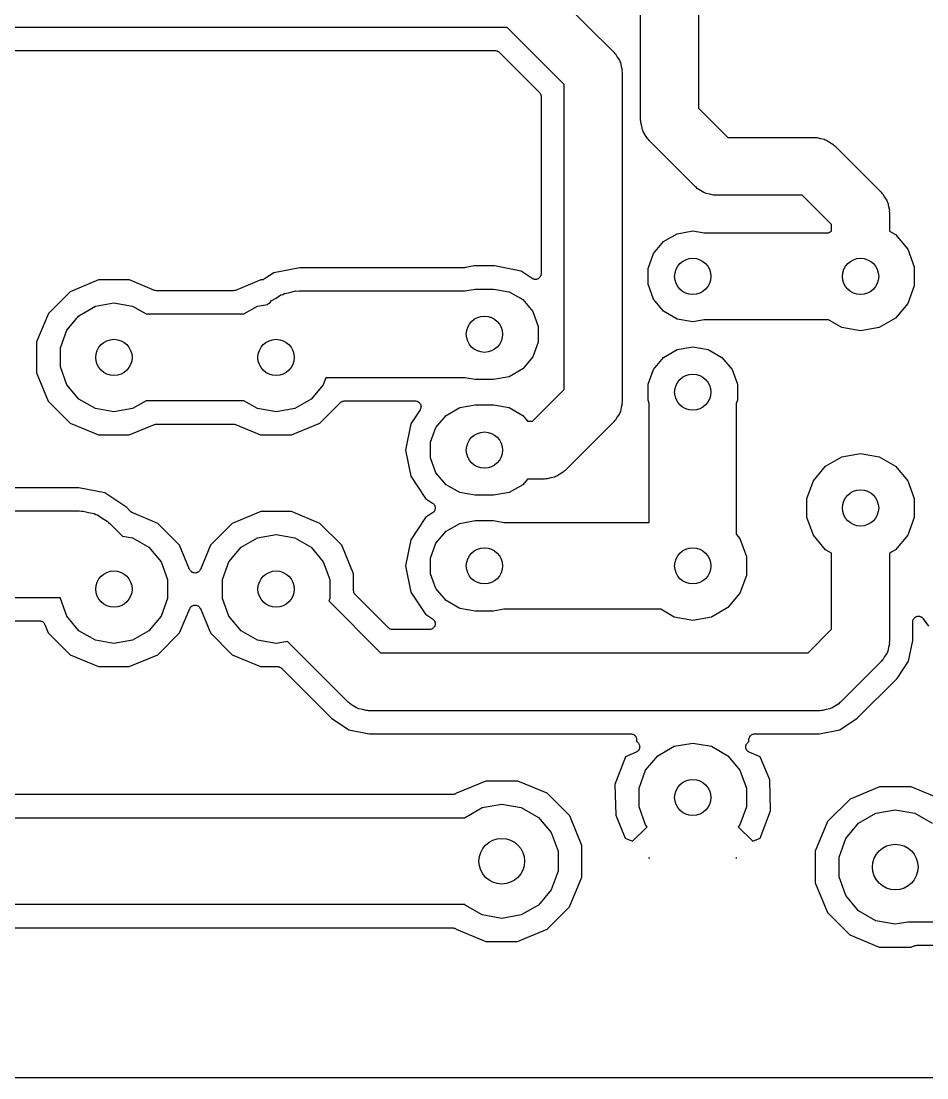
# Model space of a CAD drawing. Extents: x 74 to 224, y -146 to -46.
# Drawn here: x 88.39 to 108.26, y -95.05 to -71.87 of the extents above; entities that cross this region are included whole.
import ezdxf

# ---------------------------------------------------------------- set-up
doc = ezdxf.new("R2010")
doc.units = 0
doc.header["$MEASUREMENT"] = 0
doc.layers.add('BLACK', color=7, linetype='CONTINUOUS')

msp = doc.modelspace()

# ---------------------------------------------------------------- linework, layer by layer
at = {"layer": 'Black'}
for p, q in [((101.981, -74.041), (101.981, -68.453)), ((103.251, -68.716), (103.251, -73.778)), ((99.763, -70.925), (101.389, -72.5506)), ((99.051, -72.009), (80.0612, -72.009)), ((100.305, -73.2626), (99.051, -72.009)), ((81.6729, -72.517), (98.7879, -72.517)), ((98.7879, -72.517), (98.7935, -72.518)), ((98.7935, -72.518), (98.799, -72.5175)), ((98.799, -72.5175), (98.815, -72.5218)), ((98.815, -72.5218), (98.8314, -72.5247)), ((98.8314, -72.5247), (98.8362, -72.5275)), ((98.8362, -72.5275), (98.8416, -72.5289)), ((98.8416, -72.5289), (98.8552, -72.5384)), ((98.8552, -72.5384), (98.8696, -72.5467)), ((98.8696, -72.5467), (98.8732, -72.551)), ((98.8732, -72.551), (98.8778, -72.5542)), ((98.8778, -72.5542), (99.7594, -73.4359)), ((101.389, -72.5506), (101.405, -72.5735)), ((101.405, -72.5735), (101.426, -72.5914)), ((101.426, -72.5914), (101.468, -72.6633)), ((101.468, -72.6633), (101.515, -72.7312)), ((101.515, -72.7312), (101.522, -72.7582)), ((101.522, -72.7582), (101.536, -72.7824)), ((101.536, -72.7824), (101.551, -72.8641)), ((101.551, -72.8641), (101.572, -72.9443)), ((101.572, -72.9443), (101.57, -72.9721)), ((101.57, -72.9721), (101.575, -72.9996)), ((101.575, -72.9996), (101.575, -80.2132)), ((99.7594, -73.4359), (99.7626, -73.4404)), ((99.7626, -73.4404), (99.7669, -73.444)), ((99.7669, -73.444), (99.7752, -73.4584)), ((99.7752, -73.4584), (99.7847, -73.472)), ((100.305, -79.9502), (100.305, -73.2626)), ((99.7847, -73.472), (99.7861, -73.4774)), ((99.7861, -73.4774), (99.7889, -73.4822)), ((99.7889, -73.4822), (99.7918, -73.4986)), ((99.7918, -73.4986), (99.7961, -73.5146)), ((99.7961, -73.5146), (99.7956, -73.5202)), ((99.7956, -73.5202), (99.7966, -73.5257)), ((99.7966, -73.5257), (99.7966, -77.4109)), ((103.251, -73.778), (103.895, -74.422)), ((101.986, -74.0685), (101.981, -74.041)), ((101.983, -74.0963), (101.986, -74.0685)), ((102.005, -74.1765), (101.983, -74.0963)), ((102.019, -74.2582), (102.005, -74.1765)), ((102.033, -74.2824), (102.019, -74.2582)), ((102.04, -74.3094), (102.033, -74.2824)), ((102.088, -74.3773), (102.04, -74.3094)), ((102.13, -74.4492), (102.088, -74.3773)), ((102.151, -74.4671), (102.13, -74.4492)), ((102.167, -74.49), (102.151, -74.4671)), ((103.183, -75.506), (102.167, -74.49)), ((103.895, -74.422), (105.791, -74.422)), ((105.791, -74.422), (105.819, -74.4269)), ((105.819, -74.4269), (105.846, -74.4244)), ((105.846, -74.4244), (105.926, -74.4459)), ((105.926, -74.4459), (106.008, -74.4603)), ((106.008, -74.4603), (106.032, -74.4743)), ((106.032, -74.4743), (106.059, -74.4815)), ((106.059, -74.4815), (106.127, -74.5291)), ((106.127, -74.5291), (106.199, -74.5706)), ((106.199, -74.5706), (106.217, -74.592)), ((106.217, -74.592), (106.24, -74.608)), ((106.24, -74.608), (107.256, -75.624)), ((103.206, -75.522), (103.183, -75.506)), ((103.224, -75.5434), (103.206, -75.522)), ((103.296, -75.5849), (103.224, -75.5434)), ((103.364, -75.6325), (103.296, -75.5849)), ((103.391, -75.6397), (103.364, -75.6325)), ((103.415, -75.6537), (103.391, -75.6397)), ((103.497, -75.6681), (103.415, -75.6537)), ((103.577, -75.6896), (103.497, -75.6681)), ((103.604, -75.6871), (103.577, -75.6896)), ((103.632, -75.692), (103.604, -75.6871)), ((105.528, -75.692), (103.632, -75.692)), ((106.172, -76.336), (105.528, -75.692)), ((107.256, -75.624), (107.272, -75.6469)), ((107.272, -75.6469), (107.293, -75.6648)), ((107.293, -75.6648), (107.335, -75.7367)), ((107.335, -75.7367), (107.383, -75.8046)), ((107.383, -75.8046), (107.39, -75.8316)), ((107.39, -75.8316), (107.404, -75.8558)), ((107.404, -75.8558), (107.418, -75.9375)), ((107.418, -75.9375), (107.44, -76.0177)), ((107.44, -76.0177), (107.437, -76.0455)), ((107.437, -76.0455), (107.442, -76.073)), ((107.442, -76.073), (107.442, -76.4775)), ((102.783, -76.5341), (103.124, -76.474)), ((103.124, -76.474), (103.371, -76.5175)), ((106.103, -76.5175), (106.172, -76.4775)), ((106.172, -76.4775), (106.172, -76.336)), ((107.442, -76.4775), (107.575, -76.5544)), ((102.261, -76.972), (102.484, -76.707)), ((102.484, -76.707), (102.783, -76.5341)), ((103.371, -76.5175), (106.103, -76.5175)), ((107.575, -76.5544), (107.842, -76.8724)), ((107.842, -76.8724), (107.984, -77.2625)), ((102.143, -77.297), (102.261, -76.972)), ((93.93, -77.393), (93.7284, -77.5277)), ((94.5005, -77.2795), (93.93, -77.393)), ((98.1183, -77.2795), (94.5005, -77.2795)), ((98.1306, -77.2773), (98.1183, -77.2795)), ((98.1431, -77.2771), (98.1306, -77.2773)), ((98.3303, -77.2398), (98.1431, -77.2771)), ((98.7737, -77.2398), (98.3303, -77.2398)), ((99.3593, -77.3563), (98.7737, -77.2398)), ((99.599, -77.5165), (99.3593, -77.3563)), ((102.143, -77.6429), (102.143, -77.297)), ((107.984, -77.2625), (107.984, -77.6775)), ((90.0876, -77.5491), (89.4631, -77.8071)), ((90.7634, -77.5497), (90.0876, -77.5491)), ((91.3127, -77.7778), (90.7634, -77.5497)), ((93.6436, -77.5491), (93.0899, -77.7779)), ((93.6578, -77.5491), (93.6436, -77.5491)), ((93.6728, -77.5465), (93.6578, -77.5491)), ((93.6881, -77.5455), (93.6728, -77.5465)), ((93.6944, -77.5427), (93.6881, -77.5455)), ((93.7012, -77.5415), (93.6944, -77.5427)), ((93.7144, -77.5338), (93.7012, -77.5415)), ((93.7284, -77.5277), (93.7144, -77.5338)), ((99.6029, -77.5182), (99.599, -77.5165)), ((99.6061, -77.5209), (99.6029, -77.5182)), ((99.623, -77.527), (99.6061, -77.5209)), ((99.6394, -77.5342), (99.623, -77.527)), ((99.6436, -77.5345), (99.6394, -77.5342)), ((99.6475, -77.5359), (99.6436, -77.5345)), ((99.6655, -77.5359), (99.6475, -77.5359)), ((99.6834, -77.5371), (99.6655, -77.5359)), ((99.6875, -77.5359), (99.6834, -77.5371)), ((99.6917, -77.5359), (99.6875, -77.5359)), ((99.7085, -77.5298), (99.6917, -77.5359)), ((99.7258, -77.5248), (99.7085, -77.5298)), ((99.7292, -77.5223), (99.7258, -77.5248)), ((99.7331, -77.5209), (99.7292, -77.5223)), ((99.7469, -77.5093), (99.7331, -77.5209)), ((99.7613, -77.4987), (99.7469, -77.5093)), ((99.7637, -77.4952), (99.7613, -77.4987)), ((99.7669, -77.4925), (99.7637, -77.4952)), ((99.7759, -77.477), (99.7669, -77.4925)), ((99.7858, -77.462), (99.7759, -77.477)), ((99.7868, -77.4579), (99.7858, -77.462)), ((99.7889, -77.4543), (99.7868, -77.4579)), ((99.7921, -77.4366), (99.7889, -77.4543)), ((99.7963, -77.4192), (99.7921, -77.4366)), ((99.7966, -77.4109), (99.7959, -77.415)), ((99.7959, -77.415), (99.7963, -77.4192)), ((89.4631, -77.8071), (88.9848, -78.2845)), ((91.3155, -77.7784), (91.3127, -77.7778)), ((91.318, -77.7798), (91.3155, -77.7784)), ((91.337, -77.7832), (91.318, -77.7798)), ((91.3558, -77.7874), (91.337, -77.7832)), ((91.3586, -77.787), (91.3558, -77.7874)), ((91.3614, -77.7875), (91.3586, -77.787)), ((93.0414, -77.7875), (91.3614, -77.7875)), ((93.0441, -77.787), (93.0414, -77.7875)), ((93.0468, -77.7874), (93.0441, -77.787)), ((93.0657, -77.7832), (93.0468, -77.7874)), ((93.0848, -77.7798), (93.0657, -77.7832)), ((93.0872, -77.7785), (93.0848, -77.7798)), ((93.0899, -77.7779), (93.0872, -77.7785)), ((94.0855, -77.8767), (94.1259, -77.8659)), ((94.1259, -77.8659), (94.1622, -77.8449)), ((94.1622, -77.8449), (94.2848, -77.8233)), ((94.2848, -77.8233), (94.405, -77.7911)), ((94.405, -77.7911), (94.4467, -77.7948)), ((94.4467, -77.7948), (94.488, -77.7875)), ((94.488, -77.7875), (98.1239, -77.7875)), ((98.1239, -77.7875), (98.349, -77.7478)), ((98.349, -77.7478), (98.755, -77.7478)), ((98.755, -77.7478), (99.0943, -77.8076)), ((99.0943, -77.8076), (99.3928, -77.9799)), ((102.261, -77.968), (102.143, -77.6429)), ((107.984, -77.6775), (107.842, -78.0676)), ((90.0152, -78.1249), (90.424, -78.0528)), ((90.424, -78.0528), (90.8328, -78.1249)), ((93.5712, -78.1249), (93.7956, -78.0853)), ((93.7956, -78.0853), (93.8145, -78.0665)), ((93.8145, -78.0665), (93.8488, -78.0424)), ((93.8488, -78.0424), (93.8757, -78.0103)), ((93.8757, -78.0103), (93.9835, -77.9481)), ((93.9835, -77.9481), (94.0855, -77.8767)), ((99.3928, -77.9799), (99.6142, -78.2439)), ((102.484, -78.233), (102.261, -77.968)), ((107.842, -78.0676), (107.575, -78.3856)), ((88.9848, -78.2845), (88.7257, -78.9086)), ((89.6558, -78.3324), (90.0152, -78.1249)), ((90.8328, -78.1249), (91.1283, -78.2955)), ((91.1283, -78.2955), (93.2757, -78.2955)), ((93.2757, -78.2955), (93.5712, -78.1249)), ((99.6142, -78.2439), (99.7321, -78.5677)), ((102.783, -78.4059), (102.484, -78.233)), ((89.3889, -78.6504), (89.6558, -78.3324)), ((103.124, -78.466), (102.783, -78.4059)), ((103.371, -78.4225), (103.124, -78.466)), ((106.103, -78.4225), (103.371, -78.4225)), ((106.398, -78.5931), (106.103, -78.4225)), ((107.575, -78.3856), (107.216, -78.5931)), ((89.247, -79.0405), (89.3889, -78.6504)), ((99.7321, -78.5677), (99.7321, -78.9123)), ((106.807, -78.6652), (106.398, -78.5931)), ((107.216, -78.5931), (106.807, -78.6652)), ((88.7257, -78.9086), (88.7251, -79.5844)), ((99.7321, -78.9123), (99.6142, -79.2361)), ((102.783, -79.0741), (103.124, -79.014)), ((103.124, -79.014), (103.465, -79.0741)), ((89.247, -79.4555), (89.247, -79.0405)), ((99.6142, -79.2361), (99.3928, -79.5001)), ((102.261, -79.512), (102.484, -79.247)), ((102.484, -79.247), (102.783, -79.0741)), ((103.465, -79.0741), (103.764, -79.247)), ((103.764, -79.247), (103.987, -79.512)), ((89.3889, -79.8456), (89.247, -79.4555)), ((88.7251, -79.5844), (88.9831, -80.2089)), ((95.0708, -79.6925), (95.0151, -79.8456)), ((98.1239, -79.6925), (95.0708, -79.6925)), ((98.349, -79.7322), (98.1239, -79.6925)), ((99.0943, -79.6724), (98.755, -79.7322)), ((99.3928, -79.5001), (99.0943, -79.6724)), ((102.143, -79.837), (102.261, -79.512)), ((103.987, -79.512), (104.105, -79.837)), ((89.6558, -80.1636), (89.3889, -79.8456)), ((95.0151, -79.8456), (94.7482, -80.1636)), ((98.755, -79.7322), (98.349, -79.7322)), ((99.6098, -80.645), (100.305, -79.9502)), ((102.143, -80.1829), (102.143, -79.837)), ((104.105, -79.837), (104.105, -80.1829)), ((90.0152, -80.3711), (89.6558, -80.1636)), ((94.7482, -80.1636), (94.3888, -80.3711)), ((102.171, -80.2608), (102.143, -80.1829)), ((104.105, -80.1829), (104.076, -80.2608)), ((88.9831, -80.2089), (89.4605, -80.6872)), ((90.424, -80.4432), (90.0152, -80.3711)), ((90.8328, -80.3711), (90.424, -80.4432)), ((91.1283, -80.2005), (90.8328, -80.3711)), ((93.2757, -80.2005), (91.1283, -80.2005)), ((93.5712, -80.3711), (93.2757, -80.2005)), ((93.98, -80.4432), (93.5712, -80.3711)), ((94.3888, -80.3711), (93.98, -80.4432)), ((94.9409, -80.6889), (95.393, -80.2376)), ((95.393, -80.2376), (95.3975, -80.2344)), ((95.3975, -80.2344), (95.4011, -80.2302)), ((95.4011, -80.2302), (95.4155, -80.2219)), ((95.4155, -80.2219), (95.4291, -80.2124)), ((95.4291, -80.2124), (95.4345, -80.2109)), ((95.4345, -80.2109), (95.4393, -80.2082)), ((95.4393, -80.2082), (95.4557, -80.2053)), ((95.4557, -80.2053), (95.4717, -80.201)), ((95.4717, -80.201), (95.4772, -80.2015)), ((95.4772, -80.2015), (95.4827, -80.2005)), ((95.4827, -80.2005), (97.0348, -80.2005)), ((97.1404, -80.3981), (96.9341, -80.7069)), ((97.0348, -80.2005), (97.039, -80.2012)), ((97.039, -80.2012), (97.0431, -80.2008)), ((97.0431, -80.2008), (97.0606, -80.205)), ((97.0606, -80.205), (97.0783, -80.2082)), ((97.0783, -80.2082), (97.0819, -80.2103)), ((97.0819, -80.2103), (97.086, -80.2113)), ((97.086, -80.2113), (97.1009, -80.2212)), ((97.1009, -80.2212), (97.1165, -80.2302)), ((97.1165, -80.2302), (97.1192, -80.2334)), ((97.1192, -80.2334), (97.1227, -80.2358)), ((97.1227, -80.2358), (97.1333, -80.2502)), ((97.1333, -80.2502), (97.1448, -80.264)), ((97.1421, -80.3942), (97.1404, -80.3981)), ((97.1448, -80.391), (97.1421, -80.3942)), ((97.1448, -80.264), (97.1463, -80.2679)), ((97.151, -80.3741), (97.1448, -80.391)), ((97.1463, -80.2679), (97.1487, -80.2713)), ((97.1487, -80.2713), (97.1538, -80.2886)), ((97.1582, -80.3577), (97.151, -80.3741)), ((97.1538, -80.2886), (97.1599, -80.3054)), ((97.1585, -80.3535), (97.1582, -80.3577)), ((97.1599, -80.3496), (97.1585, -80.3535)), ((97.1599, -80.3054), (97.1599, -80.3096)), ((97.1599, -80.3096), (97.1611, -80.3137)), ((97.1611, -80.3137), (97.1599, -80.3316)), ((97.1599, -80.3316), (97.1599, -80.3496)), ((97.7112, -80.5199), (98.0097, -80.3476)), ((98.0097, -80.3476), (98.349, -80.2878)), ((98.349, -80.2878), (98.755, -80.2878)), ((98.755, -80.2878), (99.0943, -80.3476)), ((99.0943, -80.3476), (99.3928, -80.5199)), ((101.551, -80.3487), (101.536, -80.4304)), ((101.572, -80.2685), (101.551, -80.3487)), ((101.575, -80.2132), (101.57, -80.2407)), ((101.57, -80.2407), (101.572, -80.2685)), ((102.171, -82.8675), (102.171, -80.2608)), ((104.076, -80.2608), (104.076, -83.124)), ((97.4898, -80.7839), (97.7112, -80.5199)), ((99.3928, -80.5199), (99.4977, -80.645)), ((99.4977, -80.645), (99.6098, -80.645)), ((101.405, -80.6393), (101.389, -80.6622)), ((101.426, -80.6214), (101.405, -80.6393)), ((101.468, -80.5495), (101.426, -80.6214)), ((101.515, -80.4816), (101.468, -80.5495)), ((101.522, -80.4546), (101.515, -80.4816)), ((101.536, -80.4304), (101.522, -80.4546)), ((89.4605, -80.6872), (90.0846, -80.9463)), ((90.7604, -80.9469), (91.3141, -80.7181)), ((91.3141, -80.7181), (91.3168, -80.7175)), ((91.3168, -80.7175), (91.3192, -80.7162)), ((91.3192, -80.7162), (91.3383, -80.7128)), ((91.3383, -80.7128), (91.3572, -80.7086)), ((91.3572, -80.7086), (91.3599, -80.709)), ((91.3599, -80.709), (91.3626, -80.7085)), ((91.3626, -80.7085), (93.0426, -80.7085)), ((93.0426, -80.7085), (93.0454, -80.709)), ((93.0454, -80.709), (93.0482, -80.7086)), ((93.0482, -80.7086), (93.067, -80.7128)), ((93.067, -80.7128), (93.086, -80.7162)), ((93.086, -80.7162), (93.0885, -80.7176)), ((93.0885, -80.7176), (93.0913, -80.7182)), ((93.0913, -80.7182), (93.6406, -80.9463)), ((94.3164, -80.9469), (94.9409, -80.6889)), ((96.9341, -80.7069), (96.8201, -81.28)), ((97.3719, -81.1077), (97.4898, -80.7839)), ((101.389, -80.6622), (100.322, -81.729)), ((90.0846, -80.9463), (90.7604, -80.9469)), ((93.6406, -80.9463), (94.3164, -80.9469)), ((97.3719, -81.4523), (97.3719, -81.1077)), ((96.8201, -81.28), (96.9341, -81.8531)), ((97.4898, -81.7761), (97.3719, -81.4523)), ((106.039, -81.6344), (106.398, -81.4269)), ((106.398, -81.4269), (106.807, -81.3548)), ((106.807, -81.3548), (107.216, -81.4269)), ((107.216, -81.4269), (107.575, -81.6344)), ((97.7112, -82.0401), (97.4898, -81.7761)), ((100.209, -81.8079), (100.141, -81.8555)), ((100.281, -81.7664), (100.209, -81.8079)), ((100.299, -81.745), (100.281, -81.7664)), ((100.322, -81.729), (100.299, -81.745)), ((105.772, -81.9524), (106.039, -81.6344)), ((107.575, -81.6344), (107.842, -81.9524)), ((96.9341, -81.8531), (97.2588, -82.339)), ((98.0097, -82.2124), (97.7112, -82.0401)), ((99.3928, -82.0401), (99.0943, -82.2124)), ((99.4977, -81.915), (99.3928, -82.0401)), ((99.8728, -81.915), (99.4977, -81.915)), ((99.9003, -81.9101), (99.8728, -81.915)), ((99.9281, -81.9126), (99.9003, -81.9101)), ((100.008, -81.8911), (99.9281, -81.9126)), ((100.09, -81.8767), (100.008, -81.8911)), ((100.114, -81.8627), (100.09, -81.8767)), ((100.141, -81.8555), (100.114, -81.8627)), ((105.63, -82.3425), (105.772, -81.9524)), ((107.842, -81.9524), (107.984, -82.3425)), ((89.6495, -82.1055), (86.693, -82.1055)), ((90.22, -82.219), (89.6495, -82.1055)), ((90.7036, -82.5421), (90.22, -82.219)), ((98.349, -82.2722), (98.0097, -82.2124)), ((99.0943, -82.2124), (98.755, -82.2722)), ((97.2588, -82.339), (97.4165, -82.4444)), ((97.4165, -82.4444), (97.4265, -82.454)), ((97.4265, -82.454), (97.4376, -82.4622)), ((97.4376, -82.4622), (97.4423, -82.4691)), ((97.4423, -82.4691), (97.4483, -82.4749)), ((97.4483, -82.4749), (97.4544, -82.4873)), ((97.4544, -82.4873), (97.4621, -82.4989)), ((97.4621, -82.4989), (97.4641, -82.507)), ((98.755, -82.2722), (98.349, -82.2722)), ((105.63, -82.7575), (105.63, -82.3425)), ((107.984, -82.3425), (107.984, -82.7575)), ((85.5906, -82.6135), (89.662, -82.6135)), ((89.662, -82.6135), (89.7033, -82.6208)), ((89.7033, -82.6208), (89.745, -82.6171)), ((89.745, -82.6171), (89.8652, -82.6493)), ((89.8652, -82.6493), (89.9878, -82.6709)), ((89.9878, -82.6709), (90.0241, -82.6919)), ((90.0241, -82.6919), (90.0645, -82.7027)), ((90.0645, -82.7027), (90.1665, -82.7741)), ((90.793, -82.6316), (90.7036, -82.5421)), ((90.7953, -82.6331), (90.793, -82.6316)), ((90.7969, -82.6353), (90.7953, -82.6331)), ((90.8133, -82.6458), (90.7969, -82.6353)), ((90.8292, -82.6569), (90.8133, -82.6458)), ((90.8318, -82.6576), (90.8292, -82.6569)), ((90.8341, -82.6591), (90.8318, -82.6576)), ((91.3875, -82.8888), (90.8341, -82.6591)), ((93.6436, -82.6291), (93.0191, -82.8871)), ((94.3194, -82.6297), (93.6436, -82.6291)), ((94.9434, -82.8888), (94.3194, -82.6297)), ((97.4165, -82.6556), (97.2588, -82.761)), ((97.4265, -82.646), (97.4165, -82.6556)), ((97.4376, -82.6378), (97.4265, -82.646)), ((97.4423, -82.6309), (97.4376, -82.6378)), ((97.4483, -82.6251), (97.4423, -82.6309)), ((97.4544, -82.6127), (97.4483, -82.6251)), ((97.4621, -82.6011), (97.4544, -82.6127)), ((97.4641, -82.593), (97.4621, -82.6011)), ((97.4641, -82.507), (97.4678, -82.5145)), ((97.4678, -82.5855), (97.4641, -82.593)), ((97.4678, -82.5145), (97.4693, -82.5282)), ((97.4693, -82.5718), (97.4678, -82.5855)), ((97.4693, -82.5282), (97.4726, -82.5417)), ((97.4726, -82.5583), (97.4693, -82.5718)), ((97.4726, -82.5417), (97.4717, -82.55)), ((97.4717, -82.55), (97.4726, -82.5583)), ((90.1665, -82.7741), (90.2743, -82.8363)), ((90.2743, -82.8363), (90.3012, -82.8684)), ((90.3012, -82.8684), (90.3355, -82.8925)), ((90.3355, -82.8925), (90.6084, -83.1653)), ((91.8649, -83.3671), (91.3875, -82.8888)), ((93.0191, -82.8871), (92.5408, -83.3645)), ((95.4209, -83.3671), (94.9434, -82.8888)), ((97.2588, -82.761), (96.9341, -83.2469)), ((97.7112, -83.0599), (98.0097, -82.8876)), ((98.0097, -82.8876), (98.349, -82.8278)), ((98.349, -82.8278), (98.755, -82.8278)), ((98.755, -82.8278), (98.9801, -82.8675)), ((98.9801, -82.8675), (102.171, -82.8675)), ((105.772, -83.1476), (105.63, -82.7575)), ((107.984, -82.7575), (107.842, -83.1476)), ((90.6084, -83.1653), (90.8328, -83.2049)), ((93.5712, -83.2049), (93.98, -83.1328)), ((93.98, -83.1328), (94.3888, -83.2049)), ((97.4898, -83.3239), (97.7112, -83.0599)), ((104.076, -83.124), (104.159, -83.2224)), ((106.039, -83.4656), (105.772, -83.1476)), ((107.842, -83.1476), (107.575, -83.4656)), ((90.8328, -83.2049), (91.1922, -83.4124)), ((91.1922, -83.4124), (91.459, -83.7304)), ((92.0844, -83.8984), (91.8649, -83.3671)), ((92.5408, -83.3645), (92.3191, -83.8986)), ((92.9449, -83.7304), (93.2118, -83.4124)), ((93.2118, -83.4124), (93.5712, -83.2049)), ((94.3888, -83.2049), (94.7482, -83.4124)), ((94.7482, -83.4124), (95.0151, -83.7304)), ((95.6789, -83.9916), (95.4209, -83.3671)), ((96.9341, -83.2469), (96.8201, -83.82)), ((97.3719, -83.6477), (97.4898, -83.3239)), ((104.159, -83.2224), (104.301, -83.6125)), ((97.3719, -83.9923), (97.3719, -83.6477)), ((104.301, -83.6125), (104.301, -84.0275)), ((106.172, -83.5425), (106.039, -83.4656)), ((106.172, -85.208), (106.172, -83.5425)), ((107.575, -83.4656), (107.442, -83.5425)), ((107.442, -83.5425), (107.442, -85.471)), ((91.459, -83.7304), (91.601, -84.1205)), ((92.803, -84.1205), (92.9449, -83.7304)), ((95.0151, -83.7304), (95.157, -84.1205)), ((96.8201, -83.82), (96.9341, -84.3931)), ((91.601, -84.1205), (91.601, -84.5355)), ((92.0933, -83.9124), (92.0844, -83.8984)), ((92.101, -83.9271), (92.0933, -83.9124)), ((92.1051, -83.9309), (92.101, -83.9271)), ((92.1081, -83.9356), (92.1051, -83.9309)), ((92.1212, -83.9457), (92.1081, -83.9356)), ((92.1334, -83.9569), (92.1212, -83.9457)), ((92.1386, -83.9591), (92.1334, -83.9569)), ((92.143, -83.9625), (92.1386, -83.9591)), ((92.1588, -83.9675), (92.143, -83.9625)), ((92.1742, -83.9738), (92.1588, -83.9675)), ((92.1798, -83.9741), (92.1742, -83.9738)), ((92.1851, -83.9758), (92.1798, -83.9741)), ((92.2017, -83.9751), (92.1851, -83.9758)), ((92.2182, -83.9758), (92.2017, -83.9751)), ((92.2236, -83.9741), (92.2182, -83.9758)), ((92.2292, -83.9739), (92.2236, -83.9741)), ((92.2445, -83.9676), (92.2292, -83.9739)), ((92.2603, -83.9626), (92.2445, -83.9676)), ((92.2648, -83.9592), (92.2603, -83.9626)), ((92.2699, -83.9571), (92.2648, -83.9592)), ((92.2822, -83.9459), (92.2699, -83.9571)), ((92.2953, -83.9358), (92.2822, -83.9459)), ((92.2983, -83.9311), (92.2953, -83.9358)), ((92.3025, -83.9273), (92.2983, -83.9311)), ((92.3101, -83.9126), (92.3025, -83.9273)), ((92.3191, -83.8986), (92.3101, -83.9126)), ((92.803, -84.5355), (92.803, -84.1205)), ((95.157, -84.1205), (95.157, -84.5355)), ((95.6786, -84.3574), (95.6789, -83.9916)), ((97.4898, -84.3161), (97.3719, -83.9923)), ((104.301, -84.0275), (104.159, -84.4176)), ((95.6796, -84.363), (95.6786, -84.3574)), ((97.7112, -84.5801), (97.4898, -84.3161)), ((89.247, -84.5185), (85.5906, -84.5185)), ((89.247, -84.5355), (89.247, -84.5185)), ((89.3889, -84.9256), (89.247, -84.5355)), ((91.601, -84.5355), (91.459, -84.9256)), ((92.9449, -84.9256), (92.803, -84.5355)), ((95.157, -84.5355), (95.1379, -84.5879)), ((95.1379, -84.5879), (96.275, -85.725)), ((95.6791, -84.3686), (95.6796, -84.363)), ((95.6834, -84.3846), (95.6791, -84.3686)), ((95.6862, -84.4009), (95.6834, -84.3846)), ((95.689, -84.4058), (95.6862, -84.4009)), ((95.6905, -84.4112), (95.689, -84.4058)), ((95.7, -84.4248), (95.6905, -84.4112)), ((95.7082, -84.4391), (95.7, -84.4248)), ((95.7126, -84.4427), (95.7082, -84.4391)), ((95.7158, -84.4474), (95.7126, -84.4427)), ((96.4483, -85.1798), (95.7158, -84.4474)), ((96.9341, -84.3931), (97.2588, -84.879)), ((98.0097, -84.7524), (97.7112, -84.5801)), ((104.159, -84.4176), (103.892, -84.7356)), ((91.8632, -85.2914), (92.0849, -84.7574)), ((92.0849, -84.7574), (92.0939, -84.7434)), ((92.0939, -84.7434), (92.1015, -84.7287)), ((92.1015, -84.7287), (92.1057, -84.7249)), ((92.1057, -84.7249), (92.1087, -84.7202)), ((92.1087, -84.7202), (92.1218, -84.7101)), ((92.1218, -84.7101), (92.1341, -84.6989)), ((92.1341, -84.6989), (92.1392, -84.6968)), ((92.1392, -84.6968), (92.1437, -84.6934)), ((92.1437, -84.6934), (92.1595, -84.6884)), ((92.1595, -84.6884), (92.1748, -84.6821)), ((92.1748, -84.6821), (92.1804, -84.6819)), ((92.1804, -84.6819), (92.1858, -84.6802)), ((92.1858, -84.6802), (92.2023, -84.6809)), ((92.2023, -84.6809), (92.2189, -84.6802)), ((92.2189, -84.6802), (92.2242, -84.6819)), ((92.2242, -84.6819), (92.2298, -84.6822)), ((92.2298, -84.6822), (92.2451, -84.6885)), ((92.2451, -84.6885), (92.261, -84.6935)), ((92.261, -84.6935), (92.2654, -84.6969)), ((92.2654, -84.6969), (92.2706, -84.6991)), ((92.2706, -84.6991), (92.2828, -84.7103)), ((92.2828, -84.7103), (92.2959, -84.7204)), ((92.2959, -84.7204), (92.2989, -84.7251)), ((92.2989, -84.7251), (92.303, -84.7289)), ((92.303, -84.7289), (92.3107, -84.7436)), ((92.3107, -84.7436), (92.3196, -84.7576)), ((92.3196, -84.7576), (92.5391, -85.2889)), ((98.349, -84.8122), (98.0097, -84.7524)), ((98.755, -84.8122), (98.349, -84.8122)), ((98.9801, -84.7725), (98.755, -84.8122)), ((102.42, -84.7725), (98.9801, -84.7725)), ((102.715, -84.9431), (102.42, -84.7725)), ((103.892, -84.7356), (103.533, -84.9431)), ((85.763, -85.0265), (88.7898, -85.0265)), ((88.7898, -85.0265), (88.798, -85.028)), ((88.798, -85.028), (88.8064, -85.0276)), ((88.8064, -85.0276), (88.8196, -85.0318)), ((88.8196, -85.0318), (88.8332, -85.0342)), ((88.8332, -85.0342), (88.8405, -85.0384)), ((88.8405, -85.0384), (88.8485, -85.0409)), ((88.8485, -85.0409), (88.8594, -85.0493)), ((88.8594, -85.0493), (88.8714, -85.0562)), ((89.6558, -85.2436), (89.3889, -84.9256)), ((91.459, -84.9256), (91.1922, -85.2436)), ((93.2118, -85.2436), (92.9449, -84.9256)), ((97.2588, -84.879), (97.4165, -84.9844)), ((97.4165, -84.9844), (97.4215, -84.9892)), ((97.4215, -84.9892), (97.4275, -84.9927)), ((97.4275, -84.9927), (97.4373, -85.0044)), ((97.4373, -85.0044), (97.4483, -85.0149)), ((97.4483, -85.0149), (97.4514, -85.0212)), ((97.4514, -85.0212), (97.4559, -85.0265)), ((97.4559, -85.0265), (97.4611, -85.0408)), ((97.4611, -85.0408), (97.4678, -85.0545)), ((103.124, -85.0152), (102.715, -84.9431)), ((103.533, -84.9431), (103.124, -85.0152)), ((107.95, -85.0495), (107.951, -85.0426)), ((107.95, -85.4585), (107.95, -85.0495)), ((107.951, -85.0356), (107.955, -85.021)), ((107.951, -85.0426), (107.951, -85.0356)), ((107.955, -85.021), (107.958, -85.006)), ((107.958, -85.006), (107.961, -85)), ((107.961, -85), (107.963, -84.9933)), ((107.963, -84.9933), (107.972, -84.981)), ((107.972, -84.981), (107.98, -84.9678)), ((107.98, -84.9678), (107.985, -84.9633)), ((107.985, -84.9633), (107.989, -84.9577)), ((107.989, -84.9577), (108.002, -84.9493)), ((108.002, -84.9493), (108.013, -84.9395)), ((108.013, -84.9395), (108.02, -84.9371)), ((108.02, -84.9371), (108.026, -84.9332)), ((108.026, -84.9332), (108.041, -84.9296)), ((108.041, -84.9296), (108.055, -84.9244)), ((108.055, -84.9244), (108.062, -84.9244)), ((108.062, -84.9244), (108.069, -84.9227)), ((108.069, -84.9227), (108.084, -84.9244)), ((108.084, -84.9244), (108.099, -84.9244)), ((108.099, -84.9244), (108.106, -84.9268)), ((108.106, -84.9268), (108.113, -84.9275)), ((108.113, -84.9275), (108.126, -84.9343)), ((108.126, -84.9343), (108.14, -84.9395)), ((108.14, -84.9395), (108.146, -84.944)), ((108.146, -84.944), (108.152, -84.947)), ((108.152, -84.947), (108.163, -84.958)), ((108.163, -84.958), (108.174, -84.9678)), ((108.174, -84.9678), (108.178, -84.9739)), ((108.178, -84.9739), (108.183, -84.9789)), ((108.183, -84.9789), (108.294, -85.1451)), ((88.8714, -85.0562), (88.8768, -85.0627)), ((88.8768, -85.0627), (88.8835, -85.0678)), ((88.8835, -85.0678), (88.8909, -85.0794)), ((88.8909, -85.0794), (88.8997, -85.09)), ((88.8997, -85.09), (88.9026, -85.0979)), ((88.9026, -85.0979), (88.9071, -85.105)), ((88.9071, -85.105), (88.9831, -85.2889)), ((90.0152, -85.4511), (89.6558, -85.2436)), ((91.1922, -85.2436), (90.8328, -85.4511)), ((93.5712, -85.4511), (93.2118, -85.2436)), ((96.4528, -85.183), (96.4483, -85.1798)), ((96.4564, -85.1873), (96.4528, -85.183)), ((96.4708, -85.1956), (96.4564, -85.1873)), ((96.4844, -85.2051), (96.4708, -85.1956)), ((96.4898, -85.2065), (96.4844, -85.2051)), ((96.4946, -85.2093), (96.4898, -85.2065)), ((96.511, -85.2122), (96.4946, -85.2093)), ((96.527, -85.2165), (96.511, -85.2122)), ((96.5326, -85.216), (96.527, -85.2165)), ((96.5381, -85.217), (96.5326, -85.216)), ((97.3459, -85.217), (96.5381, -85.217)), ((97.3528, -85.2158), (97.3459, -85.217)), ((97.3597, -85.2162), (97.3528, -85.2158)), ((97.3743, -85.212), (97.3597, -85.2162)), ((97.3893, -85.2093), (97.3743, -85.212)), ((97.3954, -85.2059), (97.3893, -85.2093)), ((97.4021, -85.2039), (97.3954, -85.2059)), ((97.4143, -85.1949), (97.4021, -85.2039)), ((97.4275, -85.1873), (97.4143, -85.1949)), ((97.432, -85.1819), (97.4275, -85.1873)), ((97.4376, -85.1778), (97.432, -85.1819)), ((97.4461, -85.1652), (97.4376, -85.1778)), ((97.4559, -85.1535), (97.4461, -85.1652)), ((97.4583, -85.1469), (97.4559, -85.1535)), ((97.4621, -85.1411), (97.4583, -85.1469)), ((97.4658, -85.1264), (97.4621, -85.1411)), ((97.471, -85.1121), (97.4658, -85.1264)), ((97.4678, -85.0545), (97.4686, -85.0614)), ((97.4686, -85.0614), (97.471, -85.0679)), ((97.471, -85.0679), (97.471, -85.0832)), ((97.471, -85.0832), (97.4726, -85.0983)), ((97.4726, -85.0983), (97.471, -85.1051)), ((97.471, -85.1051), (97.471, -85.1121)), ((105.655, -85.725), (106.172, -85.208)), ((88.9831, -85.2889), (89.4605, -85.7672)), ((90.424, -85.5232), (90.0152, -85.4511)), ((90.8328, -85.4511), (90.424, -85.5232)), ((91.3849, -85.7689), (91.8632, -85.2914)), ((92.5391, -85.2889), (93.0165, -85.7672)), ((93.98, -85.5232), (93.5712, -85.4511)), ((94.2326, -85.4786), (93.98, -85.5232)), ((95.563, -86.809), (94.2326, -85.4786)), ((107.442, -85.471), (107.437, -85.4985)), ((107.437, -85.4985), (107.44, -85.5263)), ((107.861, -85.9075), (107.95, -85.4585)), ((96.275, -85.725), (105.655, -85.725)), ((107.383, -85.7394), (107.335, -85.8073)), ((107.39, -85.7124), (107.383, -85.7394)), ((107.404, -85.6882), (107.39, -85.7124)), ((107.418, -85.6065), (107.404, -85.6882)), ((107.44, -85.5263), (107.418, -85.6065)), ((89.4605, -85.7672), (90.0846, -86.0263)), ((90.7604, -86.0269), (91.3849, -85.7689)), ((93.0165, -85.7672), (93.6406, -86.0263)), ((107.256, -85.92), (106.367, -86.809)), ((107.272, -85.8971), (107.256, -85.92)), ((107.293, -85.8792), (107.272, -85.8971)), ((107.335, -85.8073), (107.293, -85.8792)), ((107.606, -86.2881), (107.861, -85.9075)), ((90.0846, -86.0263), (90.7604, -86.0269)), ((93.6406, -86.0263), (94.0097, -86.0267)), ((94.0097, -86.0267), (94.0152, -86.0276)), ((94.0152, -86.0276), (94.0207, -86.0271)), ((94.0207, -86.0271), (94.0367, -86.0314)), ((94.0367, -86.0314), (94.0531, -86.0343)), ((94.0531, -86.0343), (94.0579, -86.0371)), ((94.0579, -86.0371), (94.0633, -86.0386)), ((94.0633, -86.0386), (94.0769, -86.0481)), ((94.0769, -86.0481), (94.0913, -86.0564)), ((94.0913, -86.0564), (94.0949, -86.0607)), ((94.0949, -86.0607), (94.0994, -86.0638)), ((94.0994, -86.0638), (95.1949, -87.1594)), ((106.735, -87.1594), (107.606, -86.2881)), ((95.5859, -86.825), (95.563, -86.809)), ((95.6038, -86.8464), (95.5859, -86.825)), ((95.6757, -86.8879), (95.6038, -86.8464)), ((95.7436, -86.9355), (95.6757, -86.8879)), ((106.254, -86.8879), (106.186, -86.9355)), ((106.326, -86.8464), (106.254, -86.8879)), ((106.344, -86.825), (106.326, -86.8464)), ((106.367, -86.809), (106.344, -86.825)), ((95.7706, -86.9427), (95.7436, -86.9355)), ((95.7948, -86.9567), (95.7706, -86.9427)), ((95.8765, -86.9711), (95.7948, -86.9567)), ((95.9567, -86.9926), (95.8765, -86.9711)), ((95.9845, -86.9901), (95.9567, -86.9926)), ((96.012, -86.995), (95.9845, -86.9901)), ((105.918, -86.995), (96.012, -86.995)), ((105.946, -86.9901), (105.918, -86.995)), ((105.973, -86.9926), (105.946, -86.9901)), ((106.053, -86.9711), (105.973, -86.9926)), ((106.135, -86.9567), (106.053, -86.9711)), ((106.159, -86.9427), (106.135, -86.9567)), ((106.186, -86.9355), (106.159, -86.9427)), ((95.1949, -87.1594), (95.5755, -87.4137)), ((106.354, -87.4137), (106.735, -87.1594)), ((95.5755, -87.4137), (96.0245, -87.503)), ((96.0245, -87.503), (101.765, -87.503)), ((101.765, -87.503), (101.781, -87.5059)), ((101.781, -87.5059), (101.798, -87.5073)), ((101.798, -87.5073), (101.803, -87.5097)), ((101.803, -87.5097), (101.809, -87.5107)), ((101.809, -87.5107), (101.823, -87.519)), ((101.823, -87.519), (101.838, -87.526)), ((101.838, -87.526), (101.842, -87.5299)), ((101.842, -87.5299), (101.847, -87.5327)), ((101.847, -87.5327), (101.857, -87.5454)), ((101.857, -87.5454), (101.869, -87.5572)), ((101.869, -87.5572), (101.872, -87.5622)), ((101.872, -87.5622), (101.875, -87.5665)), ((101.875, -87.5665), (101.881, -87.5821)), ((101.881, -87.5821), (101.888, -87.5971)), ((101.888, -87.5971), (101.888, -87.6027)), ((104.36, -87.5971), (104.367, -87.5821)), ((104.36, -87.6027), (104.36, -87.5971)), ((104.367, -87.5821), (104.373, -87.5665)), ((104.373, -87.5665), (104.376, -87.5622)), ((104.376, -87.5622), (104.379, -87.5572)), ((104.379, -87.5572), (104.391, -87.5454)), ((104.391, -87.5454), (104.401, -87.5327)), ((104.401, -87.5327), (104.406, -87.5299)), ((104.406, -87.5299), (104.41, -87.526)), ((104.41, -87.526), (104.425, -87.519)), ((104.425, -87.519), (104.439, -87.5107)), ((104.439, -87.5107), (104.445, -87.5097)), ((104.445, -87.5097), (104.45, -87.5073)), ((104.45, -87.5073), (104.467, -87.5059)), ((104.467, -87.5059), (104.483, -87.503)), ((104.483, -87.503), (105.905, -87.503)), ((105.905, -87.503), (106.354, -87.4137)), ((101.89, -87.6521), (101.886, -87.6624)), ((101.886, -87.6624), (101.923, -87.6994)), ((101.888, -87.6027), (101.89, -87.6079)), ((101.89, -87.6079), (101.89, -87.6245)), ((101.89, -87.6245), (101.892, -87.6411)), ((101.892, -87.6411), (101.89, -87.6465)), ((101.89, -87.6465), (101.89, -87.6521)), ((101.923, -87.6994), (101.931, -87.7103)), ((101.931, -87.7103), (101.94, -87.7199)), ((101.94, -87.7199), (101.944, -87.7282)), ((101.944, -87.7282), (101.949, -87.7355)), ((101.951, -87.8341), (101.947, -87.8468)), ((101.949, -87.7355), (101.952, -87.7483)), ((101.956, -87.8221), (101.951, -87.8341)), ((101.952, -87.7483), (101.957, -87.7605)), ((101.957, -87.8131), (101.956, -87.8221)), ((101.957, -87.7605), (101.958, -87.7695)), ((101.96, -87.8046), (101.957, -87.8131)), ((101.958, -87.7695), (101.96, -87.7781)), ((101.96, -87.7781), (101.959, -87.7913)), ((101.959, -87.7913), (101.96, -87.8046)), ((102.356, -87.9844), (102.715, -87.7769)), ((102.715, -87.7769), (103.124, -87.7048)), ((103.124, -87.7048), (103.533, -87.7769)), ((103.533, -87.7769), (103.892, -87.9844)), ((104.288, -87.7781), (104.29, -87.7695)), ((104.289, -87.7913), (104.288, -87.7781)), ((104.288, -87.8046), (104.289, -87.7913)), ((104.291, -87.8131), (104.288, -87.8046)), ((104.29, -87.7695), (104.291, -87.7605)), ((104.291, -87.7605), (104.296, -87.7483)), ((104.292, -87.8221), (104.291, -87.8131)), ((104.297, -87.8341), (104.292, -87.8221)), ((104.296, -87.7483), (104.299, -87.7355)), ((104.301, -87.8468), (104.297, -87.8341)), ((104.299, -87.7355), (104.304, -87.7282)), ((104.304, -87.7282), (104.308, -87.7199)), ((104.308, -87.7199), (104.317, -87.7103)), ((104.317, -87.7103), (104.325, -87.6994)), ((104.325, -87.6994), (104.362, -87.6624)), ((104.356, -87.6411), (104.358, -87.6245)), ((104.358, -87.6465), (104.356, -87.6411)), ((104.358, -87.6079), (104.36, -87.6027)), ((104.358, -87.6245), (104.358, -87.6079)), ((104.358, -87.6521), (104.358, -87.6465)), ((104.362, -87.6624), (104.358, -87.6521)), ((101.646, -88.0069), (101.416, -88.6115)), ((101.883, -87.9061), (101.646, -88.0069)), ((101.894, -87.8988), (101.883, -87.9061)), ((101.906, -87.8932), (101.894, -87.8988)), ((101.913, -87.8869), (101.906, -87.8932)), ((101.92, -87.882), (101.913, -87.8869)), ((101.928, -87.8714), (101.92, -87.882)), ((101.938, -87.8621), (101.928, -87.8714)), ((101.941, -87.8539), (101.938, -87.8621)), ((101.947, -87.8468), (101.941, -87.8539)), ((102.089, -88.3024), (102.356, -87.9844)), ((103.892, -87.9844), (104.159, -88.3024)), ((104.307, -87.8539), (104.301, -87.8468)), ((104.31, -87.8621), (104.307, -87.8539)), ((104.32, -87.8714), (104.31, -87.8621)), ((104.328, -87.882), (104.32, -87.8714)), ((104.335, -87.8869), (104.328, -87.882)), ((104.342, -87.8932), (104.335, -87.8869)), ((104.354, -87.8988), (104.342, -87.8932)), ((104.365, -87.9061), (104.354, -87.8988)), ((104.604, -88.0077), (104.365, -87.9061)), ((104.812, -88.5111), (104.604, -88.0077)), ((101.947, -88.6925), (102.089, -88.3024)), ((104.159, -88.3024), (104.301, -88.6925)), ((104.832, -89.1885), (104.812, -88.5111)), ((98.5849, -88.539), (97.9374, -88.8065)), ((99.2842, -88.5396), (98.5849, -88.539)), ((99.9299, -88.8078), (99.2842, -88.5396)), ((101.416, -88.6115), (101.436, -89.2889)), ((101.947, -89.1075), (101.947, -88.6925)), ((104.301, -88.6925), (104.301, -89.1075)), ((107.221, -88.666), (106.575, -88.933)), ((107.92, -88.6666), (107.221, -88.666)), ((108.566, -88.9348), (107.92, -88.6666)), ((97.8556, -88.8365), (85.5811, -88.8365)), ((97.861, -88.8355), (97.8556, -88.8365)), ((97.8666, -88.836), (97.861, -88.8355)), ((97.8826, -88.8317), (97.8666, -88.836)), ((97.899, -88.8288), (97.8826, -88.8317)), ((97.9038, -88.8261), (97.899, -88.8288)), ((97.9092, -88.8246), (97.9038, -88.8261)), ((97.9228, -88.8151), (97.9092, -88.8246)), ((97.9372, -88.8068), (97.9228, -88.8151)), ((97.9374, -88.8065), (97.9372, -88.8068)), ((100.424, -89.3027), (99.9299, -88.8078)), ((106.575, -88.933), (106.08, -89.4271)), ((98.1267, -89.336), (98.504, -89.1182)), ((98.504, -89.1182), (98.933, -89.0425)), ((98.933, -89.0425), (99.362, -89.1182)), ((99.362, -89.1182), (99.7393, -89.336)), ((102.089, -89.4976), (101.947, -89.1075)), ((104.301, -89.1075), (104.159, -89.4976)), ((104.602, -89.7931), (104.832, -89.1885)), ((107.14, -89.2452), (107.569, -89.1695)), ((107.569, -89.1695), (107.998, -89.2452)), ((85.3794, -89.3445), (98.1195, -89.3445)), ((98.1195, -89.3445), (98.1267, -89.336)), ((99.7393, -89.336), (100.019, -89.6698)), ((100.691, -89.9489), (100.424, -89.3027)), ((101.436, -89.2889), (101.644, -89.7923)), ((106.08, -89.4271), (105.812, -90.0728)), ((106.763, -89.463), (107.14, -89.2452)), ((107.998, -89.2452), (108.375, -89.463)), ((100.019, -89.6698), (100.168, -90.0792)), ((101.804, -89.8604), (102.125, -89.5401)), ((102.125, -89.5401), (102.089, -89.4976)), ((104.159, -89.4976), (104.123, -89.5401)), ((104.123, -89.5401), (104.444, -89.8604)), ((106.483, -89.7968), (106.763, -89.463)), ((101.644, -89.7923), (101.804, -89.8604)), ((104.444, -89.8604), (104.602, -89.7931)), ((106.334, -90.2062), (106.483, -89.7968)), ((100.168, -90.0792), (100.168, -90.5148)), ((100.69, -90.6482), (100.691, -89.9489)), ((105.812, -90.0728), (105.811, -90.7721)), ((102.171, -90.2117), (102.164, -90.2196)), ((102.164, -90.2196), (102.171, -90.238)), ((102.171, -90.238), (102.171, -90.2117)), ((104.084, -90.2196), (104.076, -90.2117)), ((104.076, -90.2117), (104.076, -90.238)), ((104.076, -90.238), (104.084, -90.2196)), ((106.334, -90.6418), (106.334, -90.2062)), ((100.168, -90.5148), (100.019, -90.9242)), ((100.422, -91.2939), (100.69, -90.6482)), ((105.811, -90.7721), (106.078, -91.4183)), ((106.483, -91.0512), (106.334, -90.6418)), ((100.019, -90.9242), (99.7393, -91.258)), ((106.763, -91.385), (106.483, -91.0512)), ((98.1195, -91.2495), (86.8755, -91.2495)), ((98.1267, -91.258), (98.1195, -91.2495)), ((98.504, -91.4758), (98.1267, -91.258)), ((99.7393, -91.258), (99.362, -91.4758)), ((99.9273, -91.788), (100.422, -91.2939)), ((98.933, -91.5515), (98.504, -91.4758)), ((99.362, -91.4758), (98.933, -91.5515)), ((106.078, -91.4183), (106.572, -91.9132)), ((107.14, -91.6028), (106.763, -91.385)), ((87.0272, -91.7575), (97.8547, -91.7575)), ((97.8547, -91.7575), (97.8603, -91.7585)), ((97.8603, -91.7585), (97.8659, -91.758)), ((97.8659, -91.758), (97.8819, -91.7623)), ((97.8819, -91.7623), (97.8982, -91.7652)), ((97.8982, -91.7652), (97.903, -91.768)), ((97.903, -91.768), (97.9085, -91.7694)), ((97.9085, -91.7694), (97.922, -91.7789)), ((107.569, -91.6785), (107.14, -91.6028)), ((107.841, -91.6305), (107.569, -91.6785)), ((139.09, -91.6305), (107.841, -91.6305)), ((97.922, -91.7789), (97.931, -91.7841)), ((97.931, -91.7841), (98.5818, -92.0544)), ((99.2811, -92.055), (99.9273, -91.788)), ((106.572, -91.9132), (107.218, -92.1814)), ((98.5818, -92.0544), (99.2811, -92.055)), ((107.218, -92.1814), (107.917, -92.182)), ((107.917, -92.182), (107.999, -92.1481)), ((107.999, -92.1481), (108.002, -92.1475)), ((108.002, -92.1475), (108.004, -92.1462)), ((108.004, -92.1462), (108.023, -92.1428)), ((108.023, -92.1428), (108.042, -92.1386)), ((108.042, -92.1386), (108.045, -92.139)), ((108.045, -92.139), (108.048, -92.1385)), ((108.048, -92.1385), (146.623, -92.1385)), ((102.814, -95.048), (85.1076, -95.048)), ((162.957, -95.048), (102.814, -95.048))]:
    msp.add_line(p, q, dxfattribs=at)
for centre, radius in [((103.124, -77.47), 0.3969), ((106.807, -77.47), 0.3969), ((98.552, -78.74), 0.3969), ((90.424, -79.248), 0.3969), ((93.98, -79.248), 0.3969), ((103.124, -80.01), 0.3969), ((98.552, -81.28), 0.3969), ((106.807, -82.55), 0.3969), ((98.552, -83.82), 0.3969), ((103.124, -83.82), 0.3969), ((90.424, -84.328), 0.3969), ((93.98, -84.328), 0.3969), ((103.124, -88.9), 0.3969), ((98.933, -90.297), 0.5004), ((107.569, -90.424), 0.5004)]:
    msp.add_circle(centre, radius, dxfattribs=at)

doc.saveas('drawing.dxf')
